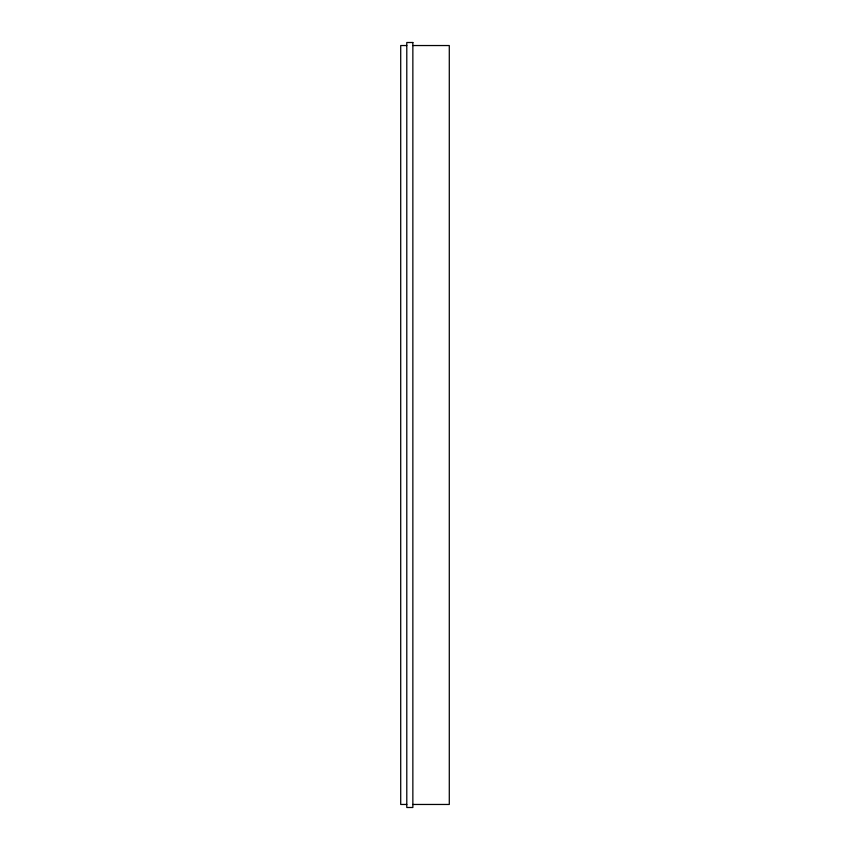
<?xml version="1.0" encoding="UTF-8"?>
<svg xmlns="http://www.w3.org/2000/svg" width="850" height="850" viewBox="0 0 850 850"><rect width="100%" height="100%" fill="white"/><g stroke="black" fill="none" stroke-linecap="round" stroke-linejoin="round"><path stroke-width="1.27" d="M406.789 45.539L400.711 45.539L400.711 804.461L406.789 804.461M412.856 45.539L449.289 45.539L449.289 804.461L412.856 804.461M412.856 42.5L406.789 42.5L406.789 807.5L412.856 807.5L412.856 42.5"/></g></svg>
